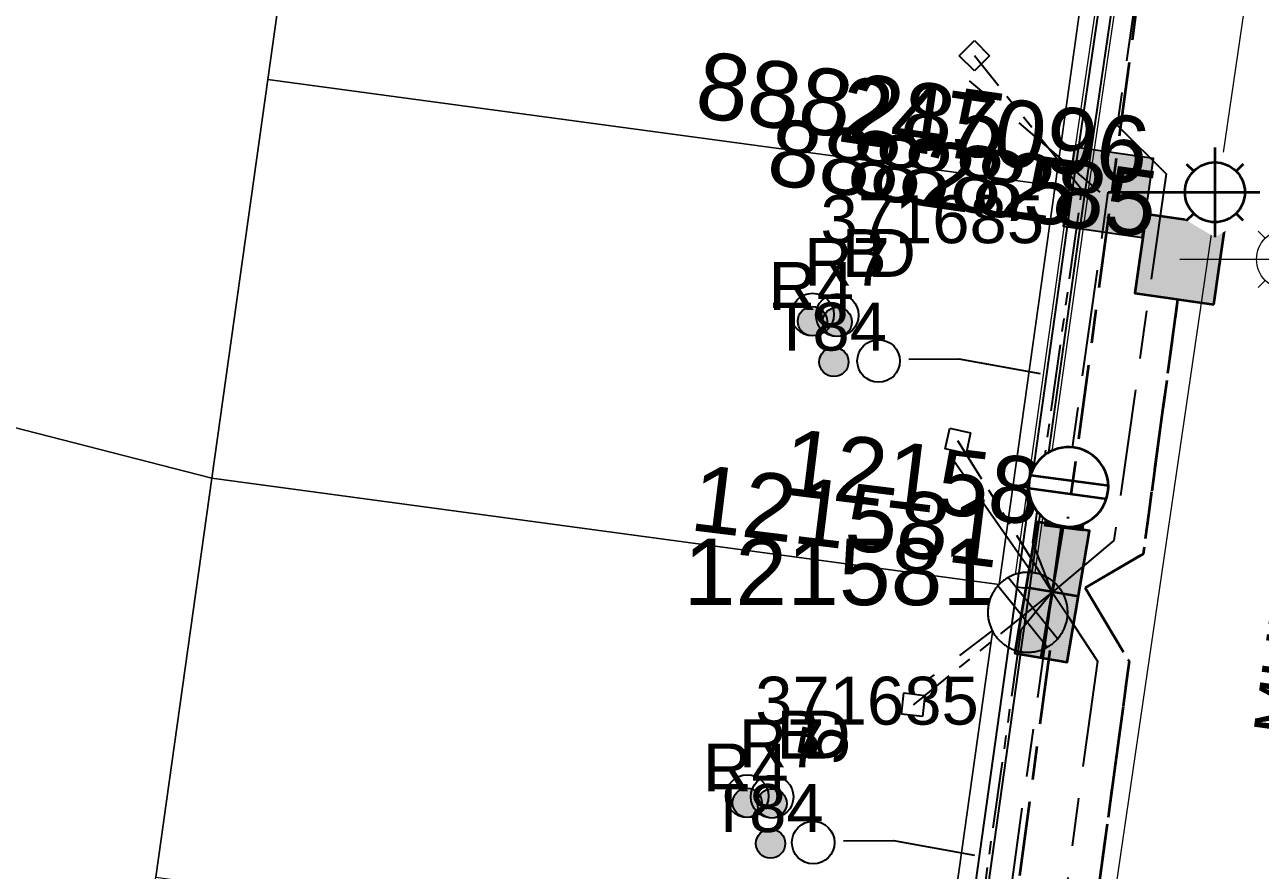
# Model space of a CAD drawing. Header units: metres. Extents: x 0 to 309348, y 0 to 6272736.
# Drawn here: x 308957.85 to 309004.22, y 6271747.68 to 6271779.44 of the extents above; entities that cross this region are included whole.
import ezdxf
from ezdxf.enums import TextEntityAlignment as Align

# ---------------------------------------------------------------- set-up
doc = ezdxf.new("R2010")
doc.units = ezdxf.units.M
for name, pattern in [('Cable Exist UG', [8.2, 4, -1.2, 1.8, -1.2]), ('Dash', [5, 3, -2]), ('PHANTOMX2', [5, 2.5, -0.5, 0.5, -0.5, 0.5, -0.5])]:
    doc.linetypes.add(name, pattern=pattern)
doc.layers.get('0').update_dxf_attribs({"color": 6})
for name, color, linetype, lineweight in [('_User Miscellaneous1', 30, 'Continuous', 13), ('_User_HV_Exist', 1, 'Continuous', 35), ('_User_LV_Exist', 5, 'Continuous', 35), ('_User_SL_Exist', 4, 'Continuous', 35), ('Cadastre Developer_SP_EXT', 98, 'Continuous', 15), ('Cadastre Land Parcels_SP_EXT', 118, 'Continuous', 15), ('Cadastre Roads_SP_EXT', 218, 'Continuous', 15), ('Cadastre Roads_SP_NEW', 214, 'Continuous', 15), ('Mains_LV_EXT', 163, 'Continuous', 25), ('Mains_LV_SL_EXT', 135, 'Continuous', 25)]:
    doc.layers.add(name, color=color, linetype=linetype, lineweight=lineweight)
doc.layers.add('_User Miscellaneous10', color=252, linetype='Continuous', lineweight=13, plot=False, transparency=0.85)
for name, color, linetype in [('Duct_SP_EXT', 30, 'Continuous'), ('Equip_LV_EXT', 7, 'Continuous'), ('Equip_SP_SL_EXT', 7, 'Continuous'), ('Services_SP_EXT', 42, 'PHANTOMX2'), ('SupportsUG_SP_LV_EXT', 7, 'Continuous'), ('SupportsUG_SP_LV_SL_EXT', 7, 'Continuous'), ('Trench_SP_EXT', 7, 'Continuous')]:
    doc.layers.add(name, color=color, linetype=linetype)
doc.styles.add('ARIAL', font='arial.ttf', dxfattribs={"height": 2})
doc.styles.add('COLUMN_LABEL', font='arial.ttf', dxfattribs={"height": 2})
doc.styles.add('iecARIAL', font='arial.ttf', dxfattribs={"height": 2})
doc.styles.add('POLE_LABEL', font='arial.ttf', dxfattribs={"height": 2})
doc.styles.add('SL_LABEL', font='arial.ttf', dxfattribs={"height": 2})
doc.styles.get("Standard").update_dxf_attribs({"font": 'arial.ttf'})
doc.linetypes.add('Cable New UG', pattern='A,7,-0.25,["x",Standard,S=2,R=0,X=0.2,Y=-0.8],-2.1', length=9.35)

# ---------------------------------------------------------------- blocks, each defined once
blk = doc.blocks.new('COLUMN_EXT')
blk.add_hatch(color=256).paths.add_polyline_path([(1.5, -1.5), (1.5, 1.5), (-1.5, 1.5), (-1.5, -1.5)])
blk.add_lwpolyline([(1.5, 1.5), (-1.5, 1.5), (-1.5, -1.5), (1.5, -1.5)], close=True)
at = {"flags": 1}
blk.add_attdef('Z', (-1.813, 2.351), '', height=0.2, rotation=180, dxfattribs=at)
at = {"flags": 9}
for tag, p in [('SUBURB', (-1.813, 1.8)), ('NOTES', (-1.813, 2)), ('STREETNAME', (-1.813, 1.6)), ('LOCATION', (-1.813, 1.4)), ('LEGEND', (-1.813, 1.2)), ('USAGE', (-1.813, 1)), ('COLUMN_TYPE', (-1.813, 0.4)), ('OWNED_BY', (-1.813, 0.6)), ('STATE', (-1.813, 0.8))]:
    blk.add_attdef(tag, text='', height=0.2, rotation=180, dxfattribs=at).set_placement(p, align=Align.MIDDLE_LEFT)
for tag, style, p in [('STRUCTURE_PLANT_NUMBER', 'POLE_LABEL', (-1.813, -0.031)), ('STREET_CODE', 'COLUMN_LABEL', (-1.813, 0.2))]:
    blk.add_attdef(tag, text='', height=0.2, rotation=180, dxfattribs=dict(at, style=style)).set_placement(p, align=Align.MIDDLE_LEFT)
at = {"style": 'COLUMN_LABEL', "width": 0.9, "flags": 8}
blk.add_attdef('ASSET_NUM', text='', height=2, rotation=270, dxfattribs=at).set_placement((2, -4), align=Align.MIDDLE_LEFT)
blk = doc.blocks.new('PILLAR_EXT')
blk.add_hatch(color=256).paths.add_polyline_path([(2.5, -1), (2.5, 1), (-2.5, 1), (-2.5, -1)])
for p, q in [((0, -1), (0, 1)), ((2.5, 0), (-2.5, 0))]:
    blk.add_line(p, q)
at = {"ltscale": 10}
blk.add_line((-2.5, 0), (2.5, 0), dxfattribs=at)
blk.add_lwpolyline([(2.5, 1), (1.25, 1), (-1.25, 1), (-2.5, 1), (-2.5, -1), (2.5, -1)], close=True)
for tag, p, flags in [('SUBURB', (0, 2), 1), ('STREETNAME', (0, 1.8), 9), ('PARENT', (0, 1.6), 9), ('NOTES', (0, 1.4), 9), ('LOCATION', (0, 1.2), 9), ('LEGEND', (0, 1), 9), ('SUPPORT_TYPE', (0, 0.6), 9), ('USAGE', (0, 0.8), 9), ('OWNED_BY', (0, 0.2), 9), ('STATE', (0, 0.4), 9)]:
    blk.add_attdef(tag, p, '', height=0.2, rotation=180, dxfattribs=dict(flags=flags))
at = {"width": 0.9, "flags": 8}
blk.add_attdef('ASSET_NUM', text='', height=2, rotation=270, dxfattribs=at).set_placement((2, -4), align=Align.MIDDLE_LEFT)
blk = doc.blocks.new('DUCT_EXT')
blk.add_circle((0, 0.8), 0.8)
at = {"flags": 1}
blk.add_attdef('Z', (0, 0), '', height=0.2, dxfattribs=at)
at = {"flags": 9}
for tag, p in [('DUCT_CODE', (0, 0)), ('XSECT_TYPE', (0, -0.2)), ('FB_REFERENCE', (0, -0.4)), ('STATE', (0, -0.6)), ('NOTES', (0, -0.8))]:
    blk.add_attdef(tag, text='', height=0.2, dxfattribs=at).set_placement(p, align=Align.MIDDLE_LEFT)
blk = doc.blocks.new('SL_LANTERN_EXT')
at = {"flags": 9}
for tag, p in [('LRATECODE', (-7.4, 0)), ('LOUTREACHVOCAB', (-7.2, 0)), ('LOUTREACH', (-7, 0)), ('LANTNUMBER', (-6.6, 0)), ('LNEW', (-6.4, 0)), ('LMASTVOCAB', (-6.2, 0)), ('LMAST', (-6, 0)), ('LLAMPVOCAB', (-5.8, 0)), ('LLAMP', (-5.6, 0)), ('LEXIST', (-5.4, 0)), ('LCHARGE3PERCENT', (-5.2, 0)), ('LCHARGE3', (-5, 0)), ('LCHARGE2PERCENT', (-4.8, 0)), ('LCHARGE2', (-4.6, 0)), ('LCHARGE1PERCENT', (-4.4, 0)), ('LCHARGE1', (-4.2, 0)), ('LCATEGORY', (-4, 0)), ('LBRACKETVOCAB', (-3.8, 0)), ('LBRACKET', (-3.6, 0)), ('LKINGHEIGHT', (-3.4, 0)), ('CREPLACE', (-3.2, 0)), ('CREMOVE', (-3, 0)), ('CNUMBER', (-2.8, 0)), ('CNEW', (-2.6, 0)), ('CEXIST', (-2.4, 0)), ('USAGE', (-2.2, 0)), ('STATE', (-2, 0)), ('OWNED_BY', (-1.8, 0)), ('ORIENTATION', (-1.6, 0)), ('OPERATING_VOLTAGE', (-1.4, 0)), ('NO_PHASES', (-1.2, 0)), ('LANTERN_TYPE', (-1, 0)), ('LANTERN_PURPOSE', (-0.8, 0)), ('CONTROL_TYPE', (-0.6, 0)), ('CONSTRUCTED_VOLTAGE', (-0.4, 0))]:
    blk.add_attdef(tag, text='', height=0.001, rotation=270, dxfattribs=at).set_placement(p, align=Align.MIDDLE_LEFT)
at = {"style": 'SL_LABEL', "flags": 9}
blk.add_attdef('STREET_CODE', text='', height=0.001, rotation=270, dxfattribs=at).set_placement((0.001, 0), align=Align.MIDDLE_LEFT)
at = {"flags": 1}
blk.add_attdef('Z', (0, 0), '', height=0.001, rotation=270, dxfattribs=at)
at = {"width": 0.9}
blk.add_attdef('LNUMBER', text='', height=1, dxfattribs=at).set_placement((7, -1), align=Align.MIDDLE_LEFT)
at = {"flags": 9}
for tag, p in [('LREMOVE', (0, -7.6)), ('LREPLACE', (0, -7.8)), ('LTYPE', (0, -8)), ('LTYPEVOCAB', (0, -8.2)), ('LEGEND', (0, -8.4)), ('SUBURB', (0, -8.6)), ('STREETNAME', (0, -8.8)), ('LOCATION', (0, -9)), ('NOTES', (0, -9.2)), ('MAINTAINED_BY', (0, -9.863))]:
    blk.add_attdef(tag, text='', height=0.001, dxfattribs=at).set_placement(p, align=Align.MIDDLE_LEFT)
blk.add_attdef('OPERATED_BY', (0, -9.607), '', height=0.001, dxfattribs=at)
blk.add_wipeout([(5.688, 0), (5.061, -1.061), (4, -1.688), (2.939, -1.061), (2.313, 0), (2.939, 1.061), (4, 1.687), (5.061, 1.061)])
for p, q in [((4, 1.687), (4, 0)), ((2.939, 1.061), (3.205, 0.795)), ((5.061, 1.061), (4.795, 0.795)), ((0, 0), (4, 0)), ((4, 0), (5.688, 0)), ((4, 0), (4, -1.688)), ((2.939, -1.061), (3.205, -0.795)), ((5.061, -1.061), (4.795, -0.795))]:
    blk.add_line(p, q)
blk.add_circle((4, 0), 1.125)
blk = doc.blocks.new('CCP_EXT')
at = {"flags": 9}
for tag, p in [('OWNED_BY', (0, -1)), ('USAGE', (0, -1.2)), ('LEGEND', (0, -1.4)), ('STATE', (0, -1.8)), ('LIFE_SUPPORT', (0, -1.6)), ('NOTES', (0, -2))]:
    blk.add_attdef(tag, text='', height=0.2, dxfattribs=at).set_placement(p, align=Align.MIDDLE_LEFT)
blk.add_wipeout([(0, 0.566), (0.566, 0), (0, -0.566), (-0.566, 0)])
blk.add_lwpolyline([(-0.566, 0), (0, 0.566), (0.566, 0), (0, -0.566), (-0.566, 0)])
at = {"flags": 1}
blk.add_attdef('Z', (0, 0), '', height=0.2, dxfattribs=at)
at = {"flags": 9}
for tag, p in [('CCP_TYPE', (0, 0)), ('CONSTRUCTED_VOLTAGE', (0, -0.2)), ('NO_PHASES', (0, -0.4)), ('OPERATING_VOLTAGE', (0, -0.6)), ('ORIENTATION', (0, -0.8))]:
    blk.add_attdef(tag, text='', height=0.2, dxfattribs=at).set_placement(p, align=Align.MIDDLE_LEFT)
blk = doc.blocks.new('LV_UG_LINKS_CLOSED_EXT')
at = {"layer": 'Equip_LV_EXT'}
for tag, flags, p in [('ACTUAL_STATUS', 9, (3, -2)), ('CONSTRUCTED_VOLTAGE', 9, (3, -2.2)), ('NO_PHASES', 9, (3, -2.4)), ('OPERATING_VOLTAGE', 9, (3, -2.6)), ('ORIENTATION', 9, (3, -2.8)), ('STATE', 9, (3, -3)), ('SWITCH_TYPE', 9, (3, -3.2)), ('OWNED_BY', 9, (3, -3.8)), ('USAGE', 9, (3, -3.4)), ('NOTES', 9, (3, -3.6)), ('OPERATED_BY', 9, (3, -4)), ('MAINTAINED_BY', 9, (3, -4.2)), ('TYPE', 9, (3, -4.6)), ('NUMBER_OF_PHASES', 9, (3, -4.4)), ('Z', 1, (3, -4.8))]:
    blk.add_attdef(tag, text='', height=0.2, dxfattribs=dict(at, flags=flags)).set_placement(p, align=Align.MIDDLE_LEFT)
blk.add_wipeout([(4, 1.5), (3.963, 1.5), (3.926, 1.498), (3.89, 1.496), (3.853, 1.493), (3.816, 1.489), (3.78, 1.484), (3.744, 1.478), (3.707, 1.471), (3.671, 1.464), (3.636, 1.455), (3.6, 1.446), (3.565, 1.435), (3.529, 1.424), (3.495, 1.412), (3.46, 1.399), (3.426, 1.386), (3.392, 1.371), (3.359, 1.356), (3.326, 1.34), (3.293, 1.323), (3.261, 1.305), (3.229, 1.287), (3.198, 1.267), (3.167, 1.247), (3.136, 1.226), (3.106, 1.205), (3.077, 1.183), (3.048, 1.16), (3.02, 1.136), (2.993, 1.111), (2.966, 1.086), (2.939, 1.061), (2.914, 1.034), (2.889, 1.007), (2.864, 0.98), (2.84, 0.952), (2.817, 0.923), (2.795, 0.894), (2.774, 0.864), (2.753, 0.833), (2.733, 0.802), (2.713, 0.771), (2.695, 0.739), (2.677, 0.707), (2.66, 0.674), (2.644, 0.641), (2.629, 0.608), (2.614, 0.574), (2.601, 0.54), (2.588, 0.505), (2.576, 0.471), (2.565, 0.435), (2.554, 0.4), (2.545, 0.364), (2.536, 0.329), (2.529, 0.293), (2.522, 0.256), (2.516, 0.22), (2.511, 0.184), (2.507, 0.147), (2.504, 0.11), (2.502, 0.074), (2.5, 0.037), (2.5, 0), (2.5, -0.037), (2.502, -0.074), (2.504, -0.11), (2.507, -0.147), (2.511, -0.184), (2.516, -0.22), (2.522, -0.256), (2.529, -0.293), (2.536, -0.329), (2.545, -0.364), (2.554, -0.4), (2.565, -0.435), (2.576, -0.471), (2.588, -0.505), (2.601, -0.54), (2.614, -0.574), (2.629, -0.608), (2.644, -0.641), (2.66, -0.674), (2.677, -0.707), (2.695, -0.739), (2.713, -0.771), (2.733, -0.802), (2.753, -0.833), (2.774, -0.864), (2.795, -0.894), (2.817, -0.923), (2.84, -0.952), (2.864, -0.98), (2.889, -1.007), (2.914, -1.034), (2.939, -1.061), (2.966, -1.086), (2.993, -1.111), (3.02, -1.136), (3.048, -1.16), (3.077, -1.183), (3.106, -1.205), (3.136, -1.226), (3.167, -1.247), (3.198, -1.267), (3.229, -1.287), (3.261, -1.305), (3.293, -1.323), (3.326, -1.34), (3.359, -1.356), (3.392, -1.371), (3.426, -1.386), (3.46, -1.399), (3.495, -1.412), (3.529, -1.424), (3.565, -1.435), (3.6, -1.446), (3.636, -1.455), (3.671, -1.464), (3.707, -1.471), (3.744, -1.478), (3.78, -1.484), (3.816, -1.489), (3.853, -1.493), (3.89, -1.496), (3.926, -1.498), (3.963, -1.5), (4, -1.5), (4.037, -1.5), (4.074, -1.498), (4.11, -1.496), (4.147, -1.493), (4.184, -1.489), (4.22, -1.484), (4.256, -1.478), (4.293, -1.471), (4.329, -1.464), (4.364, -1.455), (4.4, -1.446), (4.435, -1.435), (4.471, -1.424), (4.505, -1.412), (4.54, -1.399), (4.574, -1.386), (4.608, -1.371), (4.641, -1.356), (4.674, -1.34), (4.707, -1.323), (4.739, -1.305), (4.771, -1.287), (4.802, -1.267), (4.833, -1.247), (4.864, -1.226), (4.894, -1.205), (4.923, -1.183), (4.952, -1.16), (4.98, -1.136), (5.007, -1.111), (5.034, -1.086), (5.061, -1.061), (5.086, -1.034), (5.111, -1.007), (5.136, -0.98), (5.16, -0.952), (5.183, -0.923), (5.205, -0.894), (5.226, -0.864), (5.247, -0.833), (5.267, -0.802), (5.287, -0.771), (5.305, -0.739), (5.323, -0.707), (5.34, -0.674), (5.356, -0.641), (5.371, -0.608), (5.386, -0.574), (5.399, -0.54), (5.412, -0.505), (5.424, -0.471), (5.435, -0.435), (5.446, -0.4), (5.455, -0.364), (5.464, -0.329), (5.471, -0.293), (5.478, -0.256), (5.484, -0.22), (5.489, -0.184), (5.493, -0.147), (5.496, -0.11), (5.498, -0.074), (5.5, -0.037), (5.5, 0), (5.5, 0.037), (5.498, 0.074), (5.496, 0.11), (5.493, 0.147), (5.489, 0.184), (5.484, 0.22), (5.478, 0.256), (5.471, 0.293), (5.464, 0.329), (5.455, 0.364), (5.446, 0.4), (5.435, 0.435), (5.424, 0.471), (5.412, 0.505), (5.399, 0.54), (5.386, 0.574), (5.371, 0.608), (5.356, 0.641), (5.34, 0.674), (5.323, 0.707), (5.305, 0.739), (5.287, 0.771), (5.267, 0.802), (5.247, 0.833), (5.226, 0.864), (5.205, 0.894), (5.183, 0.923), (5.16, 0.952), (5.136, 0.98), (5.111, 1.007), (5.086, 1.034), (5.061, 1.061), (5.034, 1.086), (5.007, 1.111), (4.98, 1.136), (4.952, 1.16), (4.923, 1.183), (4.894, 1.205), (4.864, 1.226), (4.833, 1.247), (4.802, 1.267), (4.771, 1.287), (4.739, 1.305), (4.707, 1.323), (4.674, 1.34), (4.641, 1.356), (4.608, 1.371), (4.574, 1.386), (4.54, 1.399), (4.505, 1.412), (4.471, 1.424), (4.435, 1.435), (4.4, 1.446), (4.364, 1.455), (4.329, 1.464), (4.293, 1.471), (4.256, 1.478), (4.22, 1.484), (4.184, 1.489), (4.147, 1.493), (4.11, 1.496), (4.074, 1.498), (4.037, 1.5)]).dxf.layer = 'Equip_LV_EXT'
for p, q in [((3.75, 1.479), (3.75, -1.479)), ((4.25, 1.479), (4.25, -1.479))]:
    blk.add_line(p, q, dxfattribs=at)
at = {"layer": 'Equip_LV_EXT', "flags": 128}
blk.add_lwpolyline([(4, 1.5), (3.963, 1.5), (3.926, 1.498), (3.89, 1.496), (3.853, 1.493), (3.816, 1.489), (3.78, 1.484), (3.744, 1.478), (3.707, 1.471), (3.671, 1.464), (3.636, 1.455), (3.6, 1.446), (3.565, 1.435), (3.529, 1.424), (3.495, 1.412), (3.46, 1.399), (3.426, 1.386), (3.392, 1.371), (3.359, 1.356), (3.326, 1.34), (3.293, 1.323), (3.261, 1.305), (3.229, 1.287), (3.198, 1.267), (3.167, 1.247), (3.136, 1.226), (3.106, 1.205), (3.077, 1.183), (3.048, 1.16), (3.02, 1.136), (2.993, 1.111), (2.966, 1.086), (2.939, 1.061), (2.914, 1.034), (2.889, 1.007), (2.864, 0.98), (2.84, 0.952), (2.817, 0.923), (2.795, 0.894), (2.774, 0.864), (2.753, 0.833), (2.733, 0.802), (2.713, 0.771), (2.695, 0.739), (2.677, 0.707), (2.66, 0.674), (2.644, 0.641), (2.629, 0.608), (2.614, 0.574), (2.601, 0.54), (2.588, 0.505), (2.576, 0.471), (2.565, 0.435), (2.554, 0.4), (2.545, 0.364), (2.536, 0.329), (2.529, 0.293), (2.522, 0.256), (2.516, 0.22), (2.511, 0.184), (2.507, 0.147), (2.504, 0.11), (2.502, 0.074), (2.5, 0.037), (2.5, 0), (2.5, -0.037), (2.502, -0.074), (2.504, -0.11), (2.507, -0.147), (2.511, -0.184), (2.516, -0.22), (2.522, -0.256), (2.529, -0.293), (2.536, -0.329), (2.545, -0.364), (2.554, -0.4), (2.565, -0.435), (2.576, -0.471), (2.588, -0.505), (2.601, -0.54), (2.614, -0.574), (2.629, -0.608), (2.644, -0.641), (2.66, -0.674), (2.677, -0.707), (2.695, -0.739), (2.713, -0.771), (2.733, -0.802), (2.753, -0.833), (2.774, -0.864), (2.795, -0.894), (2.817, -0.923), (2.84, -0.952), (2.864, -0.98), (2.889, -1.007), (2.914, -1.034), (2.939, -1.061), (2.966, -1.086), (2.993, -1.111), (3.02, -1.136), (3.048, -1.16), (3.077, -1.183), (3.106, -1.205), (3.136, -1.226), (3.167, -1.247), (3.198, -1.267), (3.229, -1.287), (3.261, -1.305), (3.293, -1.323), (3.326, -1.34), (3.359, -1.356), (3.392, -1.371), (3.426, -1.386), (3.46, -1.399), (3.495, -1.412), (3.529, -1.424), (3.565, -1.435), (3.6, -1.446), (3.636, -1.455), (3.671, -1.464), (3.707, -1.471), (3.744, -1.478), (3.78, -1.484), (3.816, -1.489), (3.853, -1.493), (3.89, -1.496), (3.926, -1.498), (3.963, -1.5), (4, -1.5), (4.037, -1.5), (4.074, -1.498), (4.11, -1.496), (4.147, -1.493), (4.184, -1.489), (4.22, -1.484), (4.256, -1.478), (4.293, -1.471), (4.329, -1.464), (4.364, -1.455), (4.4, -1.446), (4.435, -1.435), (4.471, -1.424), (4.505, -1.412), (4.54, -1.399), (4.574, -1.386), (4.608, -1.371), (4.641, -1.356), (4.674, -1.34), (4.707, -1.323), (4.739, -1.305), (4.771, -1.287), (4.802, -1.267), (4.833, -1.247), (4.864, -1.226), (4.894, -1.205), (4.923, -1.183), (4.952, -1.16), (4.98, -1.136), (5.007, -1.111), (5.034, -1.086), (5.061, -1.061), (5.086, -1.034), (5.111, -1.007), (5.136, -0.98), (5.16, -0.952), (5.183, -0.923), (5.205, -0.894), (5.226, -0.864), (5.247, -0.833), (5.267, -0.802), (5.287, -0.771), (5.305, -0.739), (5.323, -0.707), (5.34, -0.674), (5.356, -0.641), (5.371, -0.608), (5.386, -0.574), (5.399, -0.54), (5.412, -0.505), (5.424, -0.471), (5.435, -0.435), (5.446, -0.4), (5.455, -0.364), (5.464, -0.329), (5.471, -0.293), (5.478, -0.256), (5.484, -0.22), (5.489, -0.184), (5.493, -0.147), (5.496, -0.11), (5.498, -0.074), (5.5, -0.037), (5.5, 0), (5.5, 0.037), (5.498, 0.074), (5.496, 0.11), (5.493, 0.147), (5.489, 0.184), (5.484, 0.22), (5.478, 0.256), (5.471, 0.293), (5.464, 0.329), (5.455, 0.364), (5.446, 0.4), (5.435, 0.435), (5.424, 0.471), (5.412, 0.505), (5.399, 0.54), (5.386, 0.574), (5.371, 0.608), (5.356, 0.641), (5.34, 0.674), (5.323, 0.707), (5.305, 0.739), (5.287, 0.771), (5.267, 0.802), (5.247, 0.833), (5.226, 0.864), (5.205, 0.894), (5.183, 0.923), (5.16, 0.952), (5.136, 0.98), (5.111, 1.007), (5.086, 1.034), (5.061, 1.061), (5.034, 1.086), (5.007, 1.111), (4.98, 1.136), (4.952, 1.16), (4.923, 1.183), (4.894, 1.205), (4.864, 1.226), (4.833, 1.247), (4.802, 1.267), (4.771, 1.287), (4.739, 1.305), (4.707, 1.323), (4.674, 1.34), (4.641, 1.356), (4.608, 1.371), (4.574, 1.386), (4.54, 1.399), (4.505, 1.412), (4.471, 1.424), (4.435, 1.435), (4.4, 1.446), (4.364, 1.455), (4.329, 1.464), (4.293, 1.471), (4.256, 1.478), (4.22, 1.484), (4.184, 1.489), (4.147, 1.493), (4.11, 1.496), (4.074, 1.498), (4.037, 1.5)], close=True, dxfattribs=at)
blk = doc.blocks.new('CABLE_LARGE_EXT')
h = blk.add_hatch(color=256)
edge = h.paths.add_edge_path()
edge.add_arc((0, 0.55), 0.55, 0, 360)
blk.add_circle((0, 0.55), 0.55)
at = {"flags": 1}
blk.add_attdef('Z', (0, 0), '', height=0.2, dxfattribs=at)
at = {"flags": 9}
for tag, p in [('COND_CODE', (0, 0)), ('STATE', (0, -0.4)), ('FB_REFERENCE', (0, -0.2)), ('XSECT_SIZE', (0, -0.6)), ('NOTES', (0, -0.8))]:
    blk.add_attdef(tag, text='', height=0.2, dxfattribs=at).set_placement(p, align=Align.MIDDLE_LEFT)
blk = doc.blocks.new('*U326')
blk.add_wipeout([(0.009, 1.058), (-0.098, 0.905), (-0.186, 0.739), (-0.252, 0.563), (-0.295, 0.38), (-0.315, 0.194), (-0.312, 0.006), (-0.285, -0.179), (-0.235, -0.36), (-0.163, -0.533), (-0.07, -0.696), (0.043, -0.846), (0.174, -0.98), (0.321, -1.097), (0.481, -1.195), (0.652, -1.272), (0.831, -1.327), (1.016, -1.359), (1.204, -1.367), (1.391, -1.352), (1.574, -1.314), (1.752, -1.253), (1.92, -1.17), (2.077, -1.066), (2.219, -0.944), (2.345, -0.805), (2.453, -0.652), (2.54, -0.486), (2.606, -0.31), (2.65, -0.127), (2.67, 0.059), (2.666, 0.247), (2.64, 0.432), (2.59, 0.613), (2.518, 0.786), (2.424, 0.949), (2.311, 1.099), (2.181, 1.234), (2.034, 1.351), (1.874, 1.448), (1.703, 1.525), (1.523, 1.58), (1.338, 1.612), (1.151, 1.62), (0.964, 1.605), (0.78, 1.567), (0.603, 1.506), (0.434, 1.423), (0.278, 1.319), (0.135, 1.197)])
for p, q in [((0.928, 1.6), (0.928, -1.347)), ((1.426, 1.6), (1.426, -1.347))]:
    blk.add_line(p, q)
blk.add_lwpolyline([(2.671, 0.127, 1), (-0.317, 0.127, 1)], format="xyb", close=True)

msp = doc.modelspace()

# ---------------------------------------------------------------- linework, layer by layer
at = {"layer": '_User Miscellaneous1'}
for p, q in [((308997.06908, 6271773.3238), (308999.33332, 6271788.81974)), ((308997.7826, 6271773.22713), (309000.04576, 6271788.71564)), ((308994.97647, 6271758.34738), (308997.05957, 6271773.24731)), ((308995.68953, 6271758.24768), (308997.77263, 6271773.14762)), ((308997.05887, 6271773.24208), (308997.06862, 6271773.32008)), ((308997.05887, 6271773.24208), (308997.4161, 6271773.19747)), ((308997.05957, 6271773.24731), (308997.4161, 6271773.19747)), ((308997.06862, 6271773.32008), (308997.06908, 6271773.3238)), ((308997.06862, 6271773.32008), (308997.42584, 6271773.27546)), ((308997.06908, 6271773.3238), (308997.42584, 6271773.27546)), ((308997.77332, 6271773.15285), (308997.4161, 6271773.19747)), ((308997.77263, 6271773.14762), (308997.4161, 6271773.19747)), ((308997.78307, 6271773.23085), (308997.42584, 6271773.27546)), ((308997.7826, 6271773.22713), (308997.42584, 6271773.27546)), ((308997.77332, 6271773.15285), (308997.78307, 6271773.23085)), ((308997.78307, 6271773.23085), (308997.7826, 6271773.22713)), ((308994.97647, 6271758.34738), (308995.333, 6271758.29753)), ((308995.68953, 6271758.24768), (308995.333, 6271758.29753))]:
    msp.add_line(p, q, dxfattribs=at)
at = {"layer": 'Cadastre Land Parcels_SP_EXT', "linetype": 'Continuous'}
for points in [[(308966.9694, 6271777.38543), (308969.81416, 6271797.66643), (308955.03735, 6271799.66389), (308950.33496, 6271766.1429), (308964.867, 6271762.40908), (308966.9694, 6271777.38543)], [(308998.80722, 6271789.67621), (308995.42841, 6271794.20335), (308969.81416, 6271797.66643), (308966.9694, 6271777.38543), (308996.52205, 6271773.39041), (308998.80722, 6271789.67621)], [(308996.52205, 6271773.39041), (308966.9694, 6271777.38543), (308964.867, 6271762.40908), (308994.42044, 6271758.41309), (308996.52205, 6271773.39041)], [(308962.76618, 6271747.43175), (308964.867, 6271762.40908), (308950.33496, 6271766.1429), (308945.63169, 6271732.62482), (308960.16364, 6271728.89109), (308962.76618, 6271747.43175)], [(308994.42044, 6271758.41309), (308964.867, 6271762.40908), (308962.76618, 6271747.43175), (308992.31795, 6271743.43673), (308994.42044, 6271758.41309)]]:
    msp.add_lwpolyline(points, close=True, dxfattribs=at)
at = {"layer": 'Duct_SP_EXT'}
for points in [[(308991.0327, 6271766.88257), (308992.90982, 6271766.88738), (308995.96434, 6271766.34371)], [(308988.58075, 6271748.79609), (308990.45363, 6271748.79772), (308993.50293, 6271748.24956)]]:
    msp.add_lwpolyline(points, dxfattribs=at)

# ---------------------------------------------------------------- block references
for name, p in [('DUCT_EXT', (308987.41582, 6271767.75324)), ('DUCT_EXT', (308988.34775, 6271767.72934)), ('CABLE_LARGE_EXT', (308987.41588, 6271767.7532)), ('CABLE_LARGE_EXT', (308988.34773, 6271767.72938)), ('DUCT_EXT', (308989.89864, 6271766.01164)), ('CABLE_LARGE_EXT', (308988.21925, 6271766.22486)), ('DUCT_EXT', (308984.96554, 6271749.66902)), ('DUCT_EXT', (308985.89821, 6271749.6452)), ('CABLE_LARGE_EXT', (308984.96555, 6271749.66906)), ('CABLE_LARGE_EXT', (308985.89814, 6271749.64524)), ('DUCT_EXT', (308987.44559, 6271747.9235)), ('CABLE_LARGE_EXT', (308985.84373, 6271748.13892))]:
    msp.add_blockref(name, p, dxfattribs=at)
at = {"layer": 'SupportsUG_SP_LV_EXT'}
ref = msp.add_blockref('PILLAR_EXT', (308996.41097, 6271758.13527), dxfattribs=dict(at, rotation=80.39231123624224))
ref.add_attrib('ASSET_NUM', '121581', dxfattribs={"layer": '0', "height": 2.5, "rotation": 352.983806, "style": 'iecARIAL'}).set_placement((308997.91097, 6271761.63527), align=Align.MIDDLE_RIGHT)
at = {"layer": 'SupportsUG_SP_LV_SL_EXT'}
ref = msp.add_blockref('COLUMN_EXT', (308998.52057, 6271773.14706), dxfattribs=dict(at, rotation=261.7894170366939))
ref.add_attrib('ASSET_NUM', '888285', dxfattribs={"layer": '0', "height": 2.5, "rotation": 351.789417, "style": 'COLUMN_LABEL'}).set_placement((309000.52057, 6271773.89706), align=Align.TOP_RIGHT)

# ---------------------------------------------------------------- texts
at = {"layer": 'Cadastre Land Parcels_SP_EXT'}
msp.add_text('5', height=1.8, rotation=79.114048, dxfattribs=at).set_placement((308988.58285, 6271751.57228))
at = {"layer": 'Duct_SP_EXT'}
for s, p in [('371685', (308987.71696, 6271771.23539)), ('B', (308988.52393, 6271769.9651)), ('D', (308989.48302, 6271769.96974)), ('R4', (308985.76368, 6271768.72626)), ('T84', (308985.87968, 6271767.20298)), ('371685', (308985.26638, 6271753.15438)), ('B', (308986.07229, 6271751.88114)), ('D', (308987.02926, 6271751.8822)), ('R7', (308984.64983, 6271751.5523)), ('R4', (308983.30561, 6271750.64377)), ('T84', (308983.50335, 6271749.1209))]:
    msp.add_text(s, height=1.8, dxfattribs=at).set_placement(p)

# ---------------------------------------------------------------- next in the draw order: block references
at = {"layer": 'Equip_SP_SL_EXT'}
ref = msp.add_blockref('SL_LANTERN_EXT', (308998.52054, 6271773.14699), dxfattribs=at)
ref.add_attrib('ASSET_NUM', '247096', dxfattribs={"layer": '0', "height": 2.5, "rotation": 351.789417, "style": 'iecARIAL'}).set_placement((309000.02054, 6271774.64699), align=Align.MIDDLE_RIGHT)
at = {"layer": 'Services_SP_EXT'}
for p, rotation in [((308992.87558, 6271763.81024), 302.3923116490873), ((308991.19594, 6271753.9002), 38.39231111253506)]:
    msp.add_blockref('CCP_EXT', p, dxfattribs=dict(at, rotation=rotation))

# ---------------------------------------------------------------- next in the draw order: linework, layer by layer
at = {"layer": '_User_LV_Exist', "linetype": 'Cable Exist UG', "ltscale": 0.7, "flags": 128}
msp.add_lwpolyline([(309032.68397, 6271762.94977), (309032.41696, 6271760.96767), (309028.45277, 6271761.50169), (309030.85586, 6271779.34056), (309038.78424, 6271778.27252), (309039.85228, 6271786.2009), (309040.11929, 6271788.183), (309040.3863, 6271790.1651), (309020.44345, 6271792.85161), (309014.62774, 6271788.41677), (309014.19099, 6271785.17466), (309000.51453, 6271787.01703), (308996.99591, 6271760.89721)], dxfattribs=at)
at = {"layer": 'Duct_SP_EXT'}
for p, q in [((308997.188, 6271773.30769), (308999.45206, 6271788.80239)), ((308997.66368, 6271773.24324), (308999.92702, 6271788.73299)), ((308997.17795, 6271773.22721), (308997.18769, 6271773.30521)), ((308997.17795, 6271773.22721), (308997.4161, 6271773.19747)), ((308997.17841, 6271773.2307), (308997.4161, 6271773.19747)), ((308997.18769, 6271773.30521), (308997.188, 6271773.30769)), ((308997.18769, 6271773.30521), (308997.42584, 6271773.27546)), ((308997.188, 6271773.30769), (308997.42584, 6271773.27546)), ((308997.65379, 6271773.16423), (308997.4161, 6271773.19747)), ((308997.65425, 6271773.16772), (308997.4161, 6271773.19747)), ((308997.66399, 6271773.24572), (308997.42584, 6271773.27546)), ((308997.66368, 6271773.24324), (308997.42584, 6271773.27546)), ((308997.65425, 6271773.16772), (308997.66399, 6271773.24572)), ((308997.66399, 6271773.24572), (308997.66368, 6271773.24324))]:
    msp.add_line(p, q, dxfattribs=at)
at = {"layer": 'Trench_SP_EXT', "linetype": 'Cable Exist UG'}
for points in [[(308998.21204, 6271773.15187), (308993.31593, 6271777.33169)], [(308996.11928, 6271758.17392), (308992.70977, 6271763.07835)], [(308996.11928, 6271758.17392), (308991.76137, 6271754.85815)]]:
    msp.add_lwpolyline(points, dxfattribs=at)

# ---------------------------------------------------------------- next in the draw order: block references
at = {"layer": 'Services_SP_EXT'}
msp.add_blockref('CCP_EXT', (308993.49269, 6271778.27498), dxfattribs=at)

# ---------------------------------------------------------------- next in the draw order: texts
at = {"layer": '_User_HV_Exist', "color": 1, "ltscale": 20, "style": 'ARIAL'}
msp.add_text('MUNGO   ROAD', height=1.8, rotation=82.068982, dxfattribs=at).set_placement((309007.05497, 6271762.03253), align=Align.CENTER)
at = {"layer": 'Duct_SP_EXT'}
msp.add_text('R7', height=1.8, dxfattribs=at).set_placement((308987.10121, 6271769.6347))

# ---------------------------------------------------------------- next in the draw order: linework, layer by layer
at = {"layer": 'Cadastre Developer_SP_EXT', "linetype": 'Dash'}
msp.add_lwpolyline([(308995.39118, 6271794.20876), (308998.80721, 6271789.67616), (308996.52207, 6271773.39035), (308994.42045, 6271758.4131), (308992.31801, 6271743.43667), (308989.78903, 6271725.41461), (308985.37984, 6271722.40979), (309010.59442, 6271715.74483), (309007.11323, 6271721.01114), (309008.45716, 6271730.7), (309010.13747, 6271742.63972), (309011.47008, 6271752.6343), (309013.33842, 6271765.82281), (309015.06882, 6271777.83614), (309016.33853, 6271787.25021), (309021.02414, 6271790.93135), (308995.39118, 6271794.20876)], close=True, dxfattribs=at)
at = {"layer": 'Cadastre Roads_SP_EXT', "linetype": 'Continuous'}
msp.add_lwpolyline([(309016.34606, 6271787.30513), (308998.80722, 6271789.67623), (308996.52213, 6271773.39044), (308994.42045, 6271758.41308), (308992.31789, 6271743.43669), (308989.78899, 6271725.41464), (309007.0412, 6271720.98619), (309016.34606, 6271787.30513)], close=True, dxfattribs=at)

# ---------------------------------------------------------------- next in the draw order: block references
at = {"layer": '_User Miscellaneous1'}
ref = msp.add_blockref('COLUMN_EXT', (308998.52057, 6271773.14706), dxfattribs=dict(at, rotation=261.7894170366939))
ref.add_attrib('ASSET_NUM', '888285', dxfattribs={"layer": '0', "height": 2.5, "rotation": 351.789417, "style": 'COLUMN_LABEL'}).set_placement((308994.82474, 6271776.80956), align=Align.TOP_RIGHT)

# ---------------------------------------------------------------- next in the draw order: block references
at = {"layer": 'Equip_LV_EXT', "rotation": 218.854021673763}
msp.add_blockref('LV_UG_LINKS_CLOSED_EXT', (308998.61145, 6271759.88223), dxfattribs=at)

# ---------------------------------------------------------------- next in the draw order: linework, layer by layer
at = {"layer": '_User_LV_Exist', "linetype": 'Cable Exist UG', "ltscale": 0.6, "flags": 128}
msp.add_lwpolyline([(308997.65319, 6271758.28608), (308999.29904, 6271755.52301), (308997.53342, 6271742.41622)], dxfattribs=at)
at = {"layer": '_User_LV_Exist', "linetype": 'Cable Exist UG', "ltscale": 0.7, "flags": 128}
for points in [[(308997.65319, 6271758.28608), (308999.29904, 6271755.52301), (308997.53342, 6271742.41622)], [(308996.32838, 6271755.94197), (308992.12896, 6271724.76837), (308986.23191, 6271720.78757), (308962.39467, 6271726.85704)], [(308996.32838, 6271755.94197), (308992.12896, 6271724.76837), (308986.23191, 6271720.78757), (308962.39467, 6271726.85704)]]:
    msp.add_lwpolyline(points, dxfattribs=at)
at = {"layer": 'Duct_SP_EXT'}
for p, q in [((308995.09531, 6271758.33076), (308997.17841, 6271773.2307)), ((308995.57069, 6271758.2643), (308997.65379, 6271773.16423)), ((308993.01213, 6271743.36185), (308995.09529, 6271758.33061)), ((308993.48754, 6271743.29569), (308995.57071, 6271758.26445)), ((308995.09529, 6271758.33061), (308995.333, 6271758.29753)), ((308995.09531, 6271758.33076), (308995.333, 6271758.29753)), ((308995.57071, 6271758.26445), (308995.333, 6271758.29753)), ((308995.57069, 6271758.2643), (308995.333, 6271758.29753))]:
    msp.add_line(p, q, dxfattribs=at)
at = {"layer": 'Mains_LV_EXT', "linetype": 'Cable Exist UG'}
for points in [[(309040.53296, 6271780.87716), (309040.16751, 6271782.68144), (309041.48473, 6271791.83633), (309041.48473, 6271791.83633), (309035.04236, 6271792.66874), (309035.04236, 6271792.66874), (309027.29378, 6271793.86017), (309019.60492, 6271794.95291), (309011.43334, 6271788.68872), (309011.43334, 6271788.68872), (309000.96207, 6271790.15025), (308998.8519, 6271775.66809), (309000.69347, 6271773.84003), (309000.69347, 6271773.84003), (308998.72986, 6271760.06866), (308996.36869, 6271758.08403)], [(308996.41098, 6271758.13525), (308998.11417, 6271755.5401), (308998.11417, 6271755.5401), (308996.3757, 6271742.89501), (308996.3757, 6271742.89501), (308993.62648, 6271723.27944), (308986.08377, 6271718.17464), (308986.08377, 6271718.17464), (308983.25422, 6271718.82061), (308982.32638, 6271721.11204), (308959.68324, 6271726.96725)]]:
    msp.add_lwpolyline(points, dxfattribs=at)
at = {"layer": 'Mains_LV_SL_EXT', "linetype": 'Cable Exist UG'}
for points in [[(308996.41098, 6271758.13525), (308998.52057, 6271773.14701)], [(308996.41098, 6271758.13525), (308994.32617, 6271743.16352)]]:
    msp.add_lwpolyline(points, dxfattribs=at)
at = {"layer": 'Services_SP_EXT'}
for points in [[(308996.41096, 6271758.13525), (308995.69307, 6271759.99055), (308995.69307, 6271759.99055), (308997.52784, 6271773.23546), (308993.4927, 6271778.27493)], [(308996.41096, 6271758.13525), (308992.87557, 6271763.81029)], [(308996.41096, 6271758.13525), (308995.23568, 6271756.70212), (308995.23568, 6271756.70212), (308993.34275, 6271743.30154), (308989.24896, 6271738.79987)], [(308996.41096, 6271758.13525), (308991.19597, 6271753.90016)]]:
    msp.add_lwpolyline(points, dxfattribs=at)

# ---------------------------------------------------------------- next in the draw order: block references
at = {"layer": '_User Miscellaneous1'}
msp.add_blockref('SL_LANTERN_EXT', (308998.52054, 6271773.14699), dxfattribs=at)
at = {"layer": '_User_LV_Exist', "color": 2, "linetype": 'Cable New UG', "rotation": 82.32782405800505}
msp.add_blockref('*U326', (308996.99591, 6271760.89721), dxfattribs=at)

# ---------------------------------------------------------------- next in the draw order: linework, layer by layer
at = {"layer": '_User_LV_Exist', "linetype": 'Cable Exist UG', "ltscale": 0.6, "flags": 128}
msp.add_lwpolyline([(308997.65319, 6271758.28608), (308999.84489, 6271759.57501), (309001.13148, 6271769.12579)], dxfattribs=at)
at = {"layer": 'Cadastre Roads_SP_NEW', "color": 4, "linetype": 'Continuous', "ltscale": 2, "transparency": 33554495}
msp.add_line((308995.61528, 6271725.16157), (309005.14253, 6271790.43065), dxfattribs=at)

# ---------------------------------------------------------------- next in the draw order: block references
at = {"layer": '_User Miscellaneous1'}
ref = msp.add_blockref('PILLAR_EXT', (308996.41097, 6271758.13527), dxfattribs=dict(at, rotation=80.39231123624224))
ref.add_attrib('ASSET_NUM', '121581', dxfattribs={"layer": '0', "height": 2.5, "rotation": 352.983806, "style": 'iecARIAL'}).set_placement((308994.48176, 6271760.28324), align=Align.MIDDLE_RIGHT)
at = {"layer": '_User_LV_Exist'}
ref = msp.add_blockref('PILLAR_EXT', (308996.41097, 6271758.13527), dxfattribs=dict(at, rotation=80.39231123624224))
ref.add_attrib('ASSET_NUM', '121581', dxfattribs={"layer": '0', "height": 2.5, "style": 'iecARIAL'}).set_placement((308994.23421, 6271758.89263), align=Align.MIDDLE_RIGHT)

# ---------------------------------------------------------------- next in the draw order: block references
at = {"layer": '_User Miscellaneous10'}
msp.add_blockref('SL_LANTERN_EXT', (309001.20859, 6271770.63014), dxfattribs=at)

# ---------------------------------------------------------------- next in the draw order: linework, layer by layer
at = {"layer": '_User_LV_Exist', "linetype": 'Cable Exist UG', "ltscale": 0.7, "flags": 128}
msp.add_lwpolyline([(308997.65319, 6271758.28608), (308999.84489, 6271759.57501), (309001.13148, 6271769.12579)], dxfattribs=at)

# ---------------------------------------------------------------- next in the draw order: block references
at = {"layer": '_User_LV_Exist'}
ref = msp.add_blockref('COLUMN_EXT', (309001.20863, 6271770.6302), dxfattribs=dict(at, rotation=261.7894170366939))
ref.add_attrib('ASSET_NUM', '888285', dxfattribs={"layer": '0', "height": 2.5, "rotation": 351.789417, "style": 'COLUMN_LABEL'}).set_placement((308997.51279, 6271774.2927), align=Align.TOP_RIGHT)

# ---------------------------------------------------------------- next in the draw order: block references
at = {"layer": '_User_SL_Exist'}
ref = msp.add_blockref('SL_LANTERN_EXT', (308998.52054, 6271773.14699), dxfattribs=at)
ref.add_attrib('ASSET_NUM', '247096', dxfattribs={"layer": '0', "height": 2.5, "rotation": 351.789417, "style": 'iecARIAL'}).set_placement((309000.02054, 6271774.64699), align=Align.MIDDLE_RIGHT)

# ---------------------------------------------------------------- next in the draw order: linework, layer by layer
at = {"layer": '_User_LV_Exist', "linetype": 'Cable Exist UG', "ltscale": 0.7, "flags": 128}
msp.add_lwpolyline([(309032.68397, 6271762.94977), (309032.41696, 6271760.96767), (309028.45277, 6271761.50169), (309030.85586, 6271779.34056), (309038.78424, 6271778.27252), (309039.85228, 6271786.2009), (309040.11929, 6271788.183), (309040.3863, 6271790.1651), (309020.44345, 6271792.85161), (309014.62774, 6271788.41677), (309014.19099, 6271785.17466), (309000.51453, 6271787.01703), (308996.99591, 6271760.89721)], dxfattribs=at)

doc.saveas('drawing.dxf')
